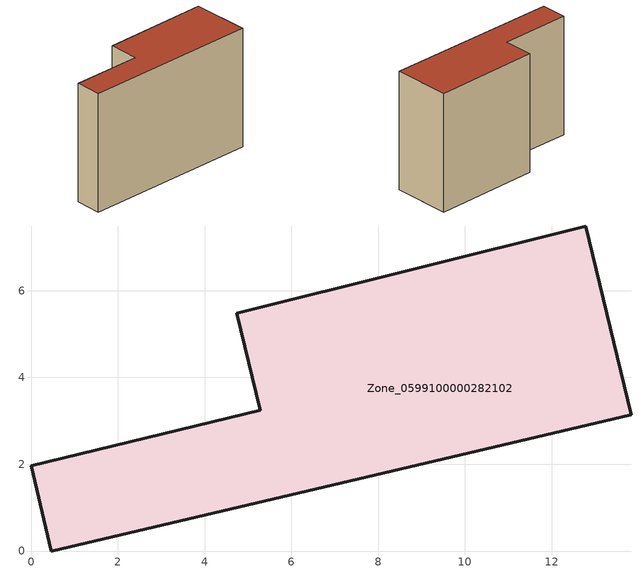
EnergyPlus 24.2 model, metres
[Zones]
Zone_0599100000282102
 floor ground (C_G): 13.84,3.14 0.46,0 0,1.97 5.28,3.24 4.74,5.48 12.79,7.49 z0
 wall outside (C_F): 0.46,0 13.84,3.14 12.79,7.49 4.74,5.48 5.28,3.24 0,1.97 0.46,0 z0:9.33
 roof outside (C_R): 0,1.97 0.46,0 13.84,3.14 12.79,7.49 4.74,5.48 5.28,3.24 z9.33
[BUILDING]
Pand.0599100000282102: North Axis=0; Terrain=City; Loads Convergence Tolerance Value=0.04; Temperature Convergence Tolerance Value=0.4; Solar Distribution=FullExterior; Maximum Number of Warmup Days=25; Minimum Number of Warmup Days=1
[Site:Location]
Rotterdam.The.Hague.AP_ZH_NLD Design_Conditions: Latitude=51.96; Longitude=4.45; Time Zone=1; Elevation=-4.5
[SITE:GROUNDTEMPERATURE:BUILDINGSURFACE]
18, 18, 18, 18, 18, 18, 18, 18, 18, 18, 18, 18
[MATERIAL] Thermal Absorptance=0.9; Solar Absorptance=0.7; Visible Absorptance=0.7
Name | Roughness | Thickness | Conductivity | Density | Specific Heat
G.TI.1946 | MediumSmooth | 0.15 | 1 | 540 | 1210
F.TI.1946 | Rough | 0.3 | 0.857143 | 1920 | 840
R.TI.1946 | MediumRough | 0.2 | 0.1 | 1500 | 1000
[CONSTRUCTION]
C_G: G.TI.1946
C_F: F.TI.1946
C_R: R.TI.1946
[ZONE]
Zone_0599100000282102: Type=1; Multiplier=1; Ceiling Height=Autocalculate; Volume=Autocalculate; Floor Area=autocalculate; Part of Total Floor Area=Yes
[ZONEINFILTRATION:DESIGNFLOWRATE]
Infil_Zone_0599100000282102: Zone or ZoneList or Space or SpaceList=Zone_0599100000282102; Schedule=AlwaysOn; Design Flow Rate Calculation Method=Flow/Area; Flow Rate per Floor Area=0.003; Constant Term Coefficient=1; Temperature Term Coefficient=0; Velocity Term Coefficient=0; Velocity Squared Term Coefficient=0
[HVACTEMPLATE:ZONE:IDEALLOADSAIRSYSTEM]
Zone_0599100000282102: Maximum Heating Supply Air Temperature=50; Minimum Cooling Supply Air Temperature=13; Maximum Heating Supply Air Humidity Ratio=0.0156; Minimum Cooling Supply Air Humidity Ratio=0.0077; Heating Limit=NoLimit; Cooling Limit=NoLimit; Dehumidification Control Type=ConstantSensibleHeatRatio; Cooling Sensible Heat Ratio=0.7; Dehumidification Setpoint=60; Humidification Control Type=None; Humidification Setpoint=30; Outdoor Air Method=None; Outdoor Air Flow Rate per Person=0.00944; Outdoor Air Flow Rate per Zone Floor Area=0; Outdoor Air Flow Rate per Zone=0; Demand Controlled Ventilation Type=None; Outdoor Air Economizer Type=NoEconomizer; Heat Recovery Type=None; Sensible Heat Recovery Effectiveness=0.7; Latent Heat Recovery Effectiveness=0.65
[ZONECONTROL:THERMOSTAT]
ThermostatControl_Zone_0599100000282102: Zone or ZoneList=Zone_0599100000282102; Control Type Schedule=DualSetpointControlType; Control 1=Thermostat_Zone_0599100000282102; Temperature Difference Between Cutout And Setpoint=0
[THERMOSTATSETPOINT:DUALSETPOINT]
Thermostat_Zone_0599100000282102: Heating Setpoint Temperature Schedule=HeatingSetpoint_Zone_0599100000282102; Cooling Setpoint Temperature Schedule=CoolingSetpoint_Zone_0599100000282102
[SCHEDULE:COMPACT]
HeatingSetpoint_Zone_0599100000282102: Through: 12/31, For: AllDays, Until: 24:00, 21
CoolingSetpoint_Zone_0599100000282102: Through: 12/31, For: AllDays, Until: 24:00, 24
DualSetpointControlType: Through: 12/31, For: AllDays, Until: 24:00, 4
AlwaysOn: Through: 12/31, For: AllDays, Until: 24:00, 1
